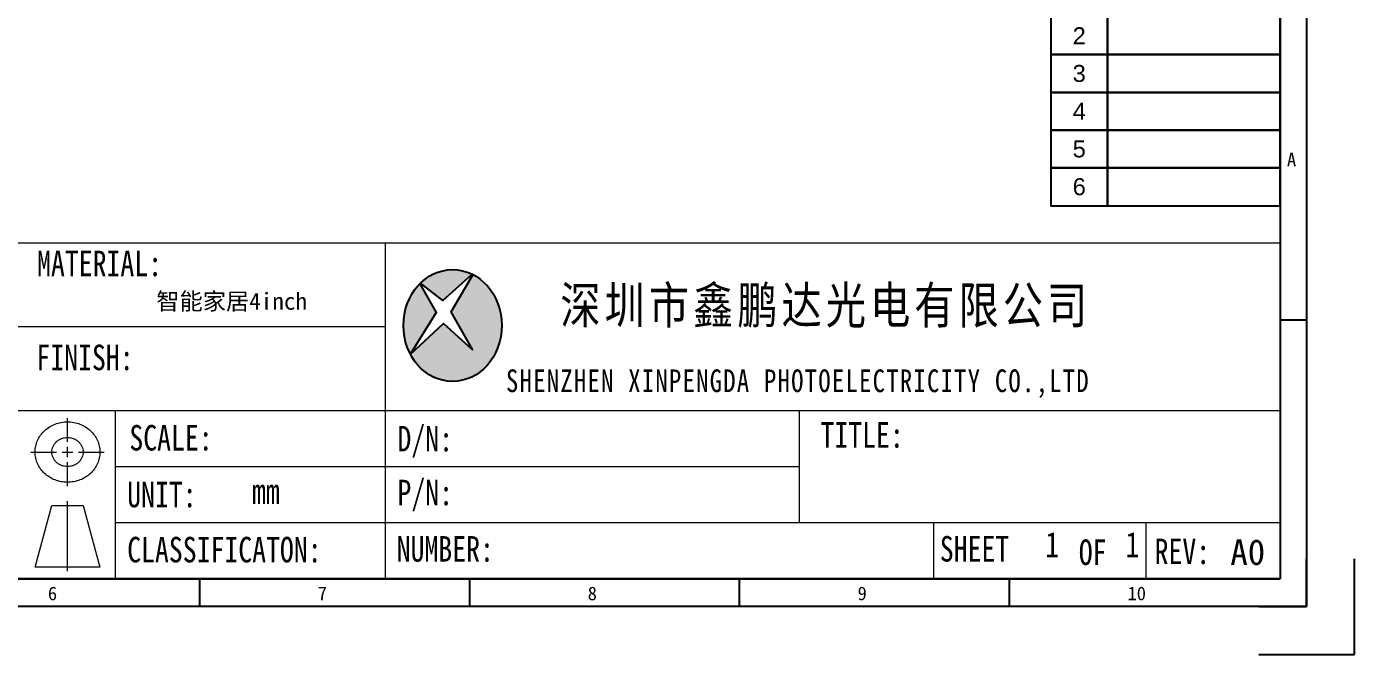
# Model space of a CAD drawing. Extents: x -144 to 4730, y -3845 to 502.
# Drawn here: x 1023.1 to 1257.3, y 37 to 147.7 of the extents above; entities that cross this region are included whole.
import ezdxf

# ---------------------------------------------------------------- set-up
doc = ezdxf.new("R2010")
doc.units = 0
doc.header["$LTSCALE"] = 15
doc.header["$MEASUREMENT"] = 0
doc.layers.get('0').update_dxf_attribs({"linetype": 'CONTINUOUS'})
doc.layers.add('08 DIM', color=3, linetype='CONTINUOUS')
doc.layers.add('Format', color=7, linetype='CONTINUOUS')
doc.styles.add('Arial', font='arial.ttf')
doc.styles.add('Arial 4.5', font='宋体.ttf', dxfattribs={"height": 2.7})
doc.styles.get("Standard").update_dxf_attribs({"font": 'txt', "width": 0.8})
doc.styles.add('宋体', font='宋体.ttf')

msp = doc.modelspace()

# ---------------------------------------------------------------- hatches: boundary and pattern name
h = msp.add_hatch(color=4)
edge = h.paths.add_edge_path(flags=16)
edge.add_spline(control_points=[(1092.582, 102.406), (1092.582, 102.406), (1096.464, 99.374), (1096.464, 99.374), (1096.464, 99.374), (1096.464, 99.374), (1101.627, 103.938), (1101.627, 103.938), (1101.627, 103.938), (1101.627, 103.938), (1101.76, 103.872), (1101.76, 103.872), (1101.76, 103.872), (1101.76, 103.872), (1097.937, 97.387), (1097.937, 97.387), (1097.937, 97.387), (1097.937, 97.387), (1101.714, 90.748), (1101.714, 90.748), (1101.714, 90.748), (1101.714, 90.748), (1101.669, 90.715), (1101.669, 90.715), (1101.669, 90.715), (1101.669, 90.715), (1096.602, 95.315), (1096.602, 95.315), (1096.602, 95.315), (1096.602, 95.315), (1090.813, 89.925), (1090.813, 89.925), (1090.813, 89.925), (1090.813, 89.925), (1090.783, 89.957), (1090.783, 89.957), (1090.783, 89.957), (1090.783, 89.957), (1095.313, 97.259), (1095.313, 97.259), (1095.313, 97.259), (1095.313, 97.259), (1092.454, 102.288), (1092.454, 102.288), (1092.454, 102.288), (1092.454, 102.288), (1092.582, 102.406), (1092.582, 102.406)], knot_values=[0, 0, 0, 0, 0.0769231, 0.0769231, 0.0769231, 0.0769231, 0.1538462, 0.1538462, 0.1538462, 0.1538462, 0.2307692, 0.2307692, 0.2307692, 0.2307692, 0.3076923, 0.3076923, 0.3076923, 0.3076923, 0.3846154, 0.3846154, 0.3846154, 0.3846154, 0.4615385, 0.4615385, 0.4615385, 0.4615385, 0.5384615, 0.5384615, 0.5384615, 0.5384615, 0.6153846, 0.6153846, 0.6153846, 0.6153846, 0.6923077, 0.6923077, 0.6923077, 0.6923077, 0.7692308, 0.7692308, 0.7692308, 0.7692308, 0.8461538, 0.8461538, 0.8461538, 0.8461538, 1, 1, 1, 1], degree=3, periodic=0)
edge = h.paths.add_edge_path()
edge.add_ellipse((1098.215, 94.967), major_axis=(0, 9.859), ratio=0.8797141, start_angle=0, end_angle=360)

# ---------------------------------------------------------------- linework, layer by layer
at = {"lineweight": 5}
msp.add_line((1244.139, 109.508), (900.366, 109.508), dxfattribs=at)
at = {"color": 5}
for p in [(1244.139, 109.508), (900.366, 50.333)]:
    msp.add_line(p, (1244.139, 50.333), dxfattribs=at)
for p, q in [((1244.139, 95.956), (1248.824, 95.956)), ((1248.824, 45.424), (1248.824, 53.853)), ((1257.253, 36.996), (1257.253, 53.853)), ((1053.63, 45.457), (1053.63, 50.333)), ((1101.226, 45.457), (1101.226, 50.333)), ((1148.822, 45.457), (1148.822, 50.333)), ((1196.418, 45.457), (1196.418, 50.333)), ((1240.396, 45.424), (1248.824, 45.424)), ((1240.396, 36.996), (1257.253, 36.996))]:
    msp.add_line(p, q)
at = {"lineweight": 5}
for points in [[(1086.34, 109.508), (1086.34, 50.333)], [(1086.34, 94.714), (959.047, 94.714)], [(1244.139, 79.92), (959.047, 79.92)], [(1038.681, 79.92), (1038.681, 50.333)], [(1159.322, 79.92), (1159.322, 60.196)], [(1030.301, 74.448), (1030.301, 78.652)], [(1023.815, 72.664), (1028.368, 72.664)], [(1029.335, 72.664), (1031.267, 72.664)], [(1030.301, 71.772), (1030.301, 73.556)], [(1032.233, 72.664), (1036.787, 72.664)], [(1030.301, 66.671), (1030.301, 70.881)], [(1159.322, 70.058), (1038.681, 70.058)], [(1030.301, 51.645), (1030.301, 63.985)], [(1244.139, 60.196), (1038.681, 60.196)], [(1182.992, 60.196), (1182.992, 50.333)], [(1220.47, 60.196), (1220.47, 50.333)]]:
    msp.add_lwpolyline(points, dxfattribs=at)
msp.add_lwpolyline([(1036.021, 52.393), (1024.581, 52.393), (1027.539, 63.242), (1033.062, 63.242)], close=True, dxfattribs=at)
at = {"color": 142}
msp.add_ellipse((1098.215, 94.967), major_axis=(0, 9.859), ratio=0.8797141, dxfattribs=at)
at = {"color": 7}
msp.add_open_spline([(1092.582, 102.406), (1092.582, 102.406), (1096.464, 99.374), (1096.464, 99.374), (1096.464, 99.374), (1096.464, 99.374), (1101.627, 103.938), (1101.627, 103.938), (1101.627, 103.938), (1101.627, 103.938), (1101.76, 103.872), (1101.76, 103.872), (1101.76, 103.872), (1101.76, 103.872), (1097.937, 97.387), (1097.937, 97.387), (1097.937, 97.387), (1097.937, 97.387), (1101.714, 90.748), (1101.714, 90.748), (1101.714, 90.748), (1101.714, 90.748), (1101.669, 90.715), (1101.669, 90.715), (1101.669, 90.715), (1101.669, 90.715), (1096.602, 95.315), (1096.602, 95.315), (1096.602, 95.315), (1096.602, 95.315), (1090.813, 89.925), (1090.813, 89.925), (1090.813, 89.925), (1090.813, 89.925), (1090.783, 89.957), (1090.783, 89.957), (1090.783, 89.957), (1090.783, 89.957), (1095.313, 97.259), (1095.313, 97.259), (1095.313, 97.259), (1095.313, 97.259), (1092.454, 102.288), (1092.454, 102.288), (1092.454, 102.288), (1092.454, 102.288), (1092.582, 102.406), (1092.582, 102.406)], degree=3, knots=[0, 0, 0, 0, 0.0769231, 0.0769231, 0.0769231, 0.0769231, 0.1538462, 0.1538462, 0.1538462, 0.1538462, 0.2307692, 0.2307692, 0.2307692, 0.2307692, 0.3076923, 0.3076923, 0.3076923, 0.3076923, 0.3846154, 0.3846154, 0.3846154, 0.3846154, 0.4615385, 0.4615385, 0.4615385, 0.4615385, 0.5384615, 0.5384615, 0.5384615, 0.5384615, 0.6153846, 0.6153846, 0.6153846, 0.6153846, 0.6923077, 0.6923077, 0.6923077, 0.6923077, 0.7692308, 0.7692308, 0.7692308, 0.7692308, 0.8461538, 0.8461538, 0.8461538, 0.8461538, 1, 1, 1, 1], dxfattribs=at)
at = {"lineweight": 5}
for points in [[(1036.021, 72.664), (1035.911, 73.703), (1035.586, 74.702), (1035.057, 75.623), (1034.346, 76.43), (1033.479, 77.093), (1032.49, 77.585), (1031.417, 77.888), (1030.301, 77.99), (1029.185, 77.888), (1028.112, 77.585), (1027.123, 77.093), (1026.256, 76.43), (1025.545, 75.623), (1025.016, 74.702), (1024.69, 73.703), (1024.581, 72.664), (1024.69, 71.625), (1025.016, 70.626), (1025.545, 69.706), (1026.256, 68.898), (1027.123, 68.236), (1028.112, 67.744), (1029.185, 67.441), (1030.301, 67.339), (1031.417, 67.441), (1032.49, 67.744), (1033.479, 68.236), (1034.346, 68.898), (1035.057, 69.706), (1035.586, 70.626), (1035.911, 71.625), (1036.021, 72.664)], [(1027.539, 72.664), (1027.592, 72.164), (1027.75, 71.683), (1028.005, 71.24), (1028.348, 70.851), (1028.767, 70.532), (1029.244, 70.295), (1029.762, 70.149), (1030.301, 70.1), (1030.84, 70.149), (1031.358, 70.295), (1031.835, 70.532), (1032.253, 70.851), (1032.597, 71.24), (1032.852, 71.683), (1033.009, 72.164), (1033.062, 72.664), (1033.009, 73.165), (1032.852, 73.646), (1032.597, 74.089), (1032.253, 74.478), (1031.835, 74.796), (1031.358, 75.033), (1030.84, 75.179), (1030.301, 75.229), (1029.762, 75.179), (1029.244, 75.033), (1028.767, 74.796), (1028.348, 74.478), (1028.005, 74.089), (1027.75, 73.646), (1027.592, 73.165), (1027.539, 72.664)]]:
    msp.add_spline(points, degree=3, dxfattribs=at)
at = {"layer": '08 DIM', "color": 4}
for points in [[(1203.728, 149.363), (1203.728, 142.707), (1213.713, 142.707), (1213.713, 149.363)], [(1213.713, 149.363), (1213.713, 142.707), (1244.139, 142.707), (1244.139, 149.363)], [(1203.728, 142.707), (1203.728, 136.05), (1213.713, 136.05), (1213.713, 142.707)], [(1213.713, 142.707), (1213.713, 136.05), (1244.139, 136.05), (1244.139, 142.707)], [(1203.728, 136.05), (1203.728, 129.393), (1213.713, 129.393), (1213.713, 136.05)], [(1213.713, 136.05), (1213.713, 129.393), (1244.139, 129.393), (1244.139, 136.05)], [(1203.728, 129.393), (1203.728, 122.737), (1213.713, 122.737), (1213.713, 129.393)], [(1213.713, 129.393), (1213.713, 122.737), (1244.139, 122.737), (1244.139, 129.393)], [(1203.728, 122.737), (1203.728, 116.08), (1213.713, 116.08), (1213.713, 122.737)], [(1213.713, 122.737), (1213.713, 116.08), (1244.139, 116.08), (1244.139, 122.737)]]:
    msp.add_lwpolyline(points, close=True, dxfattribs=at)
at = {"layer": 'Format'}
for p, q in [((1244.139, 50.333), (769.675, 50.333)), ((1248.824, 45.424), (765.028, 45.424))]:
    msp.add_line(p, q, dxfattribs=at)
for points in [[(1248.824, 382.564), (1248.824, 45.424)], [(1244.139, 377.808), (1244.139, 50.333)]]:
    msp.add_lwpolyline(points, dxfattribs=at)

# ---------------------------------------------------------------- texts
at = {"color": 4, "style": '宋体'}
msp.add_text('智能家居4inch', height=3, dxfattribs=at).set_placement((1045.972, 97.746, -548.522))
for s, height, p in [('6', 2.398, (1026.844, 46.552)), ('7', 2.398, (1074.44, 46.552)), ('8', 2.398, (1122.036, 46.552)), ('9', 2.398, (1169.632, 46.552)), ('10', 2.3978, (1217.228, 46.552))]:
    msp.add_text(s, height=height).set_placement(p)
at = {"lineweight": 5, "attachment_point": 1}
for s, insert, char_height, width in [('{\\fSimSun|b0|i0|c134|p2;MATERIAL:}', (1024.937, 108.162), 4.5, 33.34181), ('{\\fSimSun|b0|i0|c134|p2;\\T1.1;深圳市鑫鹏达光电有限公司}', (1117.216, 101.797), 6.5, 118.26478), ('{\\fSimSun|b0|i0|c134|p2;FINISH:}', (1024.822, 91.594), 4.5, 33.34181), ('{\\fSimSun|b0|i0|c134|p2;\\T1.1;SHENZHEN XINPENGDA PHOTOELECTRICITY CO.,LTD}', (1107.633, 87.231), 4, 172.10485), ('{\\fSimSun|b0|i0|c134|p2;SCALE:}', (1041.208, 77.431), 4.5, 33.34181), ('{\\fSimSun|b0|i0|c134|p2;D/N:}', (1088.489, 77.273), 4.5, 33.34181), ('{\\fSimSun|b0|i0|c134|p2;TITLE:}', (1163.085, 77.933), 4.5, 33.34181), ('{\\fSimSun|b0|i0|c134|p2;P/N:}', (1088.489, 67.787), 4.5, 33.34181), ('{\\fSimSun|b0|i0|c134|p2;UNIT:}', (1040.829, 67.434), 4.5, 33.34181), ('{\\fSimSun|b0|i0|c134|p2;mm}', (1062.829, 68.037), 4.5, 33.34181), ('{\\fSimSun|b0|i0|c134|p2;CLASSIFICATON:}', (1040.829, 57.717), 4.5, 49.9826), ('{\\fSimSun|b0|i0|c134|p2;NUMBER:}', (1088.354, 57.844), 4.5, 33.34181), ('{\\fSimSun|b0|i0|c134|p2;SHEET}', (1184.132, 57.86), 4.5, 33.34181), ('{\\fSimSun|b0|i0|c134|p2;1}', (1202.725, 58.59), 4.5, 33.34181), ('{\\fSimSun|b0|i0|c134|p2;OF}', (1208.642, 57.255), 4.5, 33.34181), ('{\\fSimSun|b0|i0|c134|p2;1}', (1216.874, 58.59), 4.5, 33.34181), ('{\\fSimSun|b0|i0|c134|p2;REV:}', (1222.011, 57.409), 4.5, 33.34181)]:
    msp.add_mtext(s, dxfattribs=dict(at, insert=insert, char_height=char_height, width=width))
at = {"color": 2, "lineweight": 5, "insert": (1235.365, 57.282), "char_height": 4.5163, "width": 70.32946, "attachment_point": 1, "style": 'Arial 4.5'}
msp.add_mtext('A0', dxfattribs=at)
at = {"layer": '08 DIM', "color": 4, "char_height": 2.995, "width": 9.9849, "attachment_point": 5, "style": 'Arial'}
for s, insert in [('2', (1208.72, 146.035)), ('3', (1208.72, 139.378)), ('4', (1208.72, 132.722)), ('5', (1208.72, 126.065)), ('6', (1208.72, 119.409))]:
    msp.add_mtext(s, dxfattribs=dict(at, insert=insert))
at = {"layer": 'Format'}
msp.add_text('A', height=2.398, dxfattribs=at).set_placement((1245.347, 123.01))

doc.saveas('drawing.dxf')
